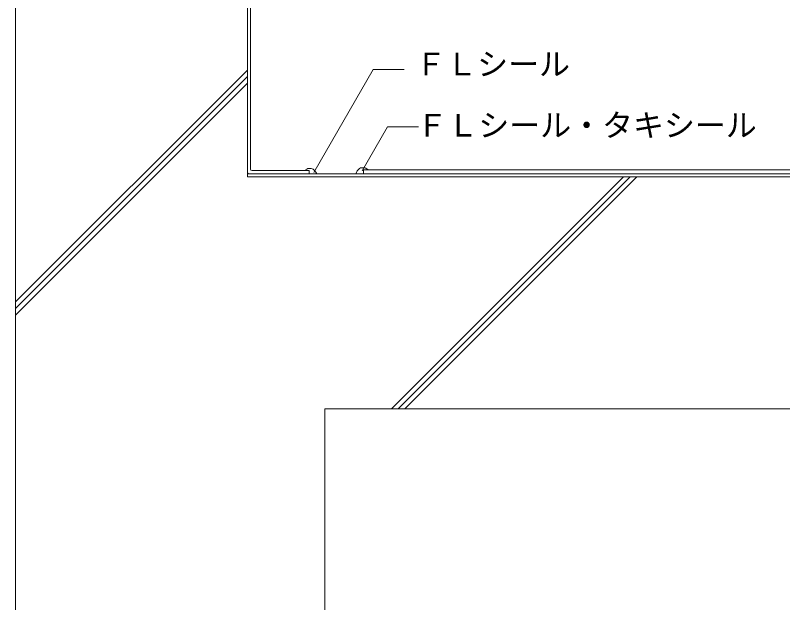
# Model space of a CAD drawing. Units: millimetres, scale not verified. Extents: x -607 to 714, y -501 to 378.
# Drawn here: x -597.5 to -101.6, y -390.9 to -6.4 of the extents above; entities that cross this region are included whole.
import ezdxf
from ezdxf.enums import TextEntityAlignment as Align

# ---------------------------------------------------------------- set-up
doc = ezdxf.new("R2010")
doc.units = ezdxf.units.MM
doc.header["$LTSCALE"] = 5
for name, color, linetype, lineweight in [('0-0', 7, 'Continuous', 9), ('1-0', 7, 'Continuous', 9), ('3-0', 7, 'Continuous', 9), ('A-0', 7, 'Continuous', 9), ('E-0', 7, 'Continuous', 9)]:
    doc.layers.add(name, color=color, linetype=linetype, lineweight=lineweight)
doc.styles.add('ＭＳ ゴシック', font='')
doc.styles.get('ＭＳ ゴシック').set_extended_font_data('MS Gothic')

msp = doc.modelspace()

# ---------------------------------------------------------------- linework, layer by layer
at = {"layer": '0-0'}
for p, q in [((-597.481, 239.123), (-597.481, -390.859)), ((-447.481, -107.877), (-447.481, 229.123)), ((-597.481, -191.774), (-447.481, -41.774)), ((-597.481, -196.016), (-447.481, -46.016)), ((-597.481, -200.259), (-447.481, -50.259)), ((-447.481, -110.877), (-447.481, -107.877)), ((-447.481, -110.877), (601.399, -110.877)), ((-354.326, -260.877), (-204.326, -110.877)), ((-350.083, -260.877), (-200.083, -110.877)), ((-345.841, -260.877), (-195.841, -110.877)), ((-397.481, -260.877), (601.399, -260.877)), ((-397.481, -260.877), (-397.481, -390.859))]:
    msp.add_line(p, q, dxfattribs=at)
at = {"layer": '1-0'}
for p, q in [((-445.481, -105.877), (-445.481, 229.952)), ((-447.481, -107.877), (-447.481, -106.002)), ((-446.482, -108.877), (-447.481, -108.877)), ((-446.481, -108.877), (601.399, -108.877)), ((-444.481, -106.877), (-407.481, -106.877)), ((-407.481, -108.877), (-407.481, -106.877))]:
    msp.add_line(p, q, dxfattribs=at)
for centre in [(-446.481, -107.877), (-444.481, -105.877)]:
    msp.add_arc(centre, 1, 180, 270, dxfattribs=at)
at = {"layer": '3-0'}
for p, q in [((-409.088, -105.846), (-410.515, -106.877)), ((-406.363, -105.462), (-407.924, -105.468)), ((-403.648, -107.26), (-404.986, -106.004)), ((-403.218, -107.843), (-402.716, -108.877)), ((-376.744, -107.343), (-377.49, -108.877)), ((-376.315, -106.76), (-374.976, -105.504)), ((-373.6, -104.962), (-372.038, -104.968)), ((-370.875, -105.346), (-369.448, -106.377))]:
    msp.add_line(p, q, dxfattribs=at)
for points in [[(-410.515, -106.877), (-407.481, -106.877), (-407.481, -108.877), (-402.716, -108.877)], [(-372.481, -106.377), (-372.481, -108.877), (-372.481, -106.877)]]:
    msp.add_lwpolyline(points, dxfattribs=at)
for centre, start, end in [((-407.917, -107.468), 90.21921, 125.83765), ((-406.355, -107.462), 46.81042, 90.21921), ((-405.017, -108.718), 25.93422, 46.81042), ((-374.946, -108.218), 133.18958, 154.06578), ((-373.607, -106.962), 89.78079, 133.18958), ((-372.046, -106.968), 54.16235, 89.78079)]:
    msp.add_arc(centre, 2, start, end, dxfattribs=at)
at = {"layer": 'A-0'}
for p, q in [((-372.481, -108.877), (-372.481, -106.377)), ((-372.481, -106.377), (601.399, -106.377)), ((-372.481, -108.877), (-371.64, -108.877)), ((-371.64, -108.877), (601.399, -108.877))]:
    msp.add_line(p, q, dxfattribs=at)
at = {"layer": 'E-0'}
for p, q in [((-404.611, -108.138), (-366.146, -41.514)), ((-366.146, -41.514), (-346.146, -41.514)), ((-373.422, -106.964), (-357.014, -78.545)), ((-357.014, -78.545), (-337.014, -78.545))]:
    msp.add_line(p, q, dxfattribs=at)

# ---------------------------------------------------------------- texts
at = {"layer": 'E-0', "style": 'ＭＳ ゴシック'}
for s, p in [('ＦＬシール', (-339.003, -49.677)), ('ＦＬシール・タキシール', (-338.256, -89.228))]:
    msp.add_text(s, height=14.66, dxfattribs=at).set_placement(p, align=Align.BOTTOM_LEFT)

doc.saveas('drawing.dxf')
